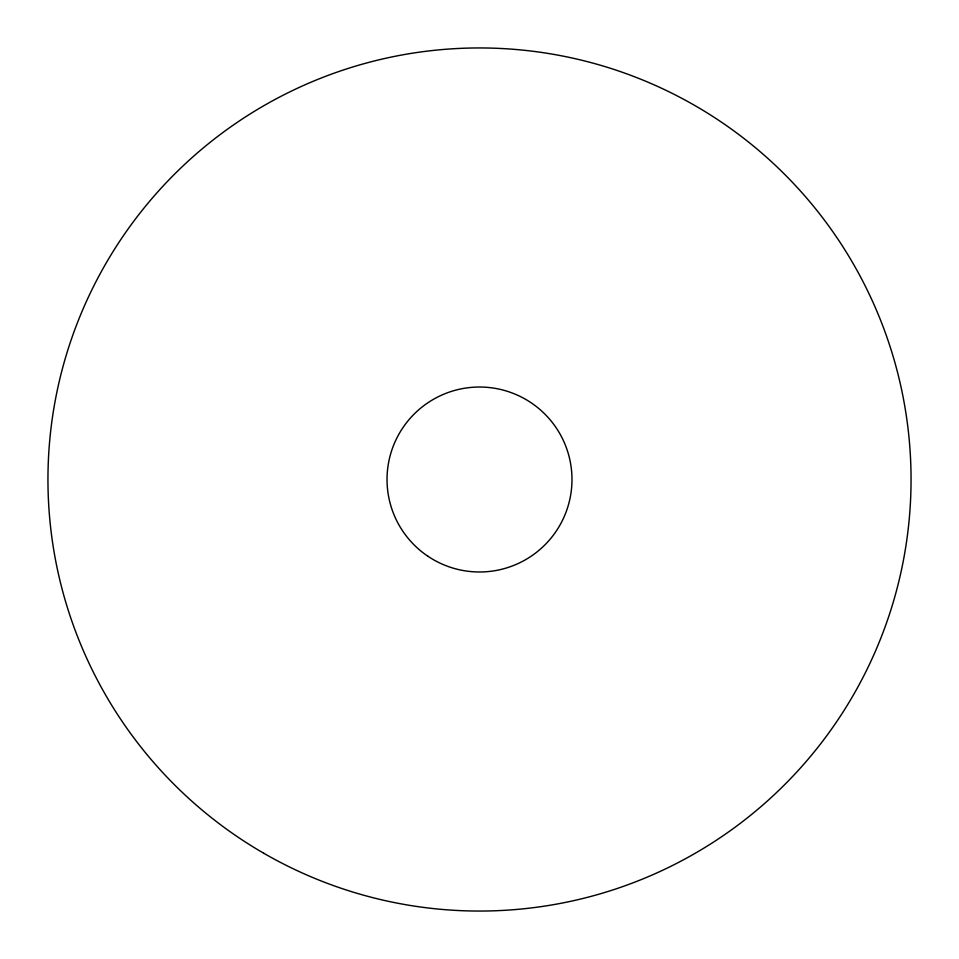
<?xml version="1.0" encoding="UTF-8"?>
<svg xmlns="http://www.w3.org/2000/svg" width="959" height="959" viewBox="0 0 959 959"><rect width="100%" height="100%" fill="white"/><g stroke="black" fill="none" stroke-linecap="round" stroke-linejoin="round"><path stroke-width="1.44" d="M263.725 853.234A431.55 431.55 0 0 0 911.05 479.5A431.55 431.55 0 0 0 263.725 105.766A431.55 431.55 0 0 0 263.725 853.234M427.798 556.172A92.472 92.472 0 0 0 571.756 485.949A92.472 92.472 0 0 0 438.958 396.391A92.472 92.472 0 0 0 427.798 556.172"/></g></svg>
